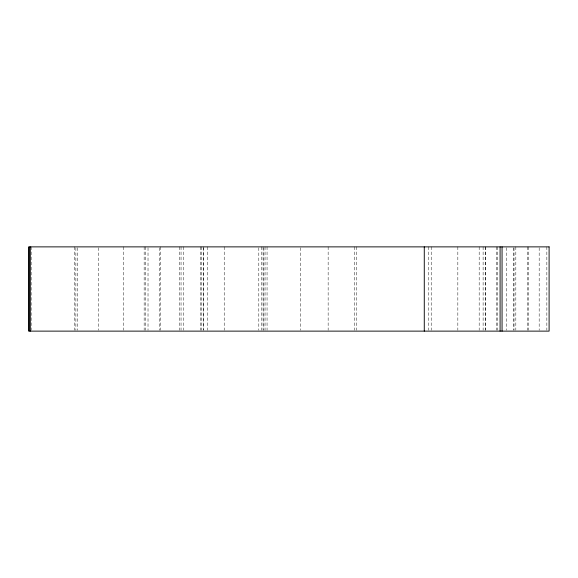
<?xml version="1.0" encoding="UTF-8"?>
<svg xmlns="http://www.w3.org/2000/svg" width="578" height="578" viewBox="0 0 578 578"><rect width="100%" height="100%" fill="white"/><g stroke="black" fill="none" stroke-linecap="round" stroke-linejoin="round"><path stroke-width="0.43" stroke-dasharray="2.89 2.17" d="M546.853 246.878L546.853 330.226M539.173 247.774L539.173 330.226M528.776 246.878L528.776 330.226M527.338 246.878L527.338 330.226M515.829 246.878L515.829 330.226M514.03 247.774L514.03 330.226M513.618 247.774L513.618 330.226M506.603 247.774L506.603 330.226M497.333 246.878L497.333 330.226M496.719 246.878L496.719 330.226M485.26 246.878L485.26 330.226M485.202 246.878L485.202 330.226M483.114 246.878L483.114 330.226M479.176 246.878L479.176 330.226M457.841 246.878L457.841 330.226M431.202 246.878L431.202 330.226M428.674 246.878L428.674 330.226M356.698 246.878L356.698 330.226M354.567 246.878L354.567 330.226M328.145 246.878L328.145 330.226M300.589 247.774L300.589 330.226M267.058 246.878L267.058 330.226M265.056 246.878L265.056 330.226M263.857 247.774L263.857 330.226M263.055 246.878L263.055 330.226M261.552 246.878L261.552 330.226M258.807 247.774L258.807 330.226M224.206 246.878L224.206 330.226M207.401 246.878L207.401 330.226M203.42 247.774L203.42 330.226M203.203 246.878L203.203 330.226M201.78 246.878L201.78 330.226M200.378 246.878L200.378 330.226M183.298 246.878L183.298 330.226M181.051 246.878L181.051 330.226M179.382 246.878L179.382 330.226M160.316 246.878L160.316 330.226M159.304 247.774L159.304 330.226M148.019 247.774L148.019 330.226M145.714 246.878L145.714 330.226M144.153 246.878L144.153 330.226M123.656 246.878L123.656 330.226M98.737 247.774L98.737 330.226M77.56 247.774L77.56 330.226M75.877 247.774L75.877 330.226M74.259 246.878L74.259 330.226M31.147 246.878L31.147 330.226"/><path stroke-width="0.87" d="M502.058 246.878L502.058 331.122M500.093 246.878L500.093 331.122M424.274 246.878L424.274 331.122M30.302 246.878L30.302 331.122M29.008 246.878L29.008 331.122M549.1 246.878L28.9 246.878L28.9 331.122L549.1 331.122L549.1 246.878"/></g></svg>
